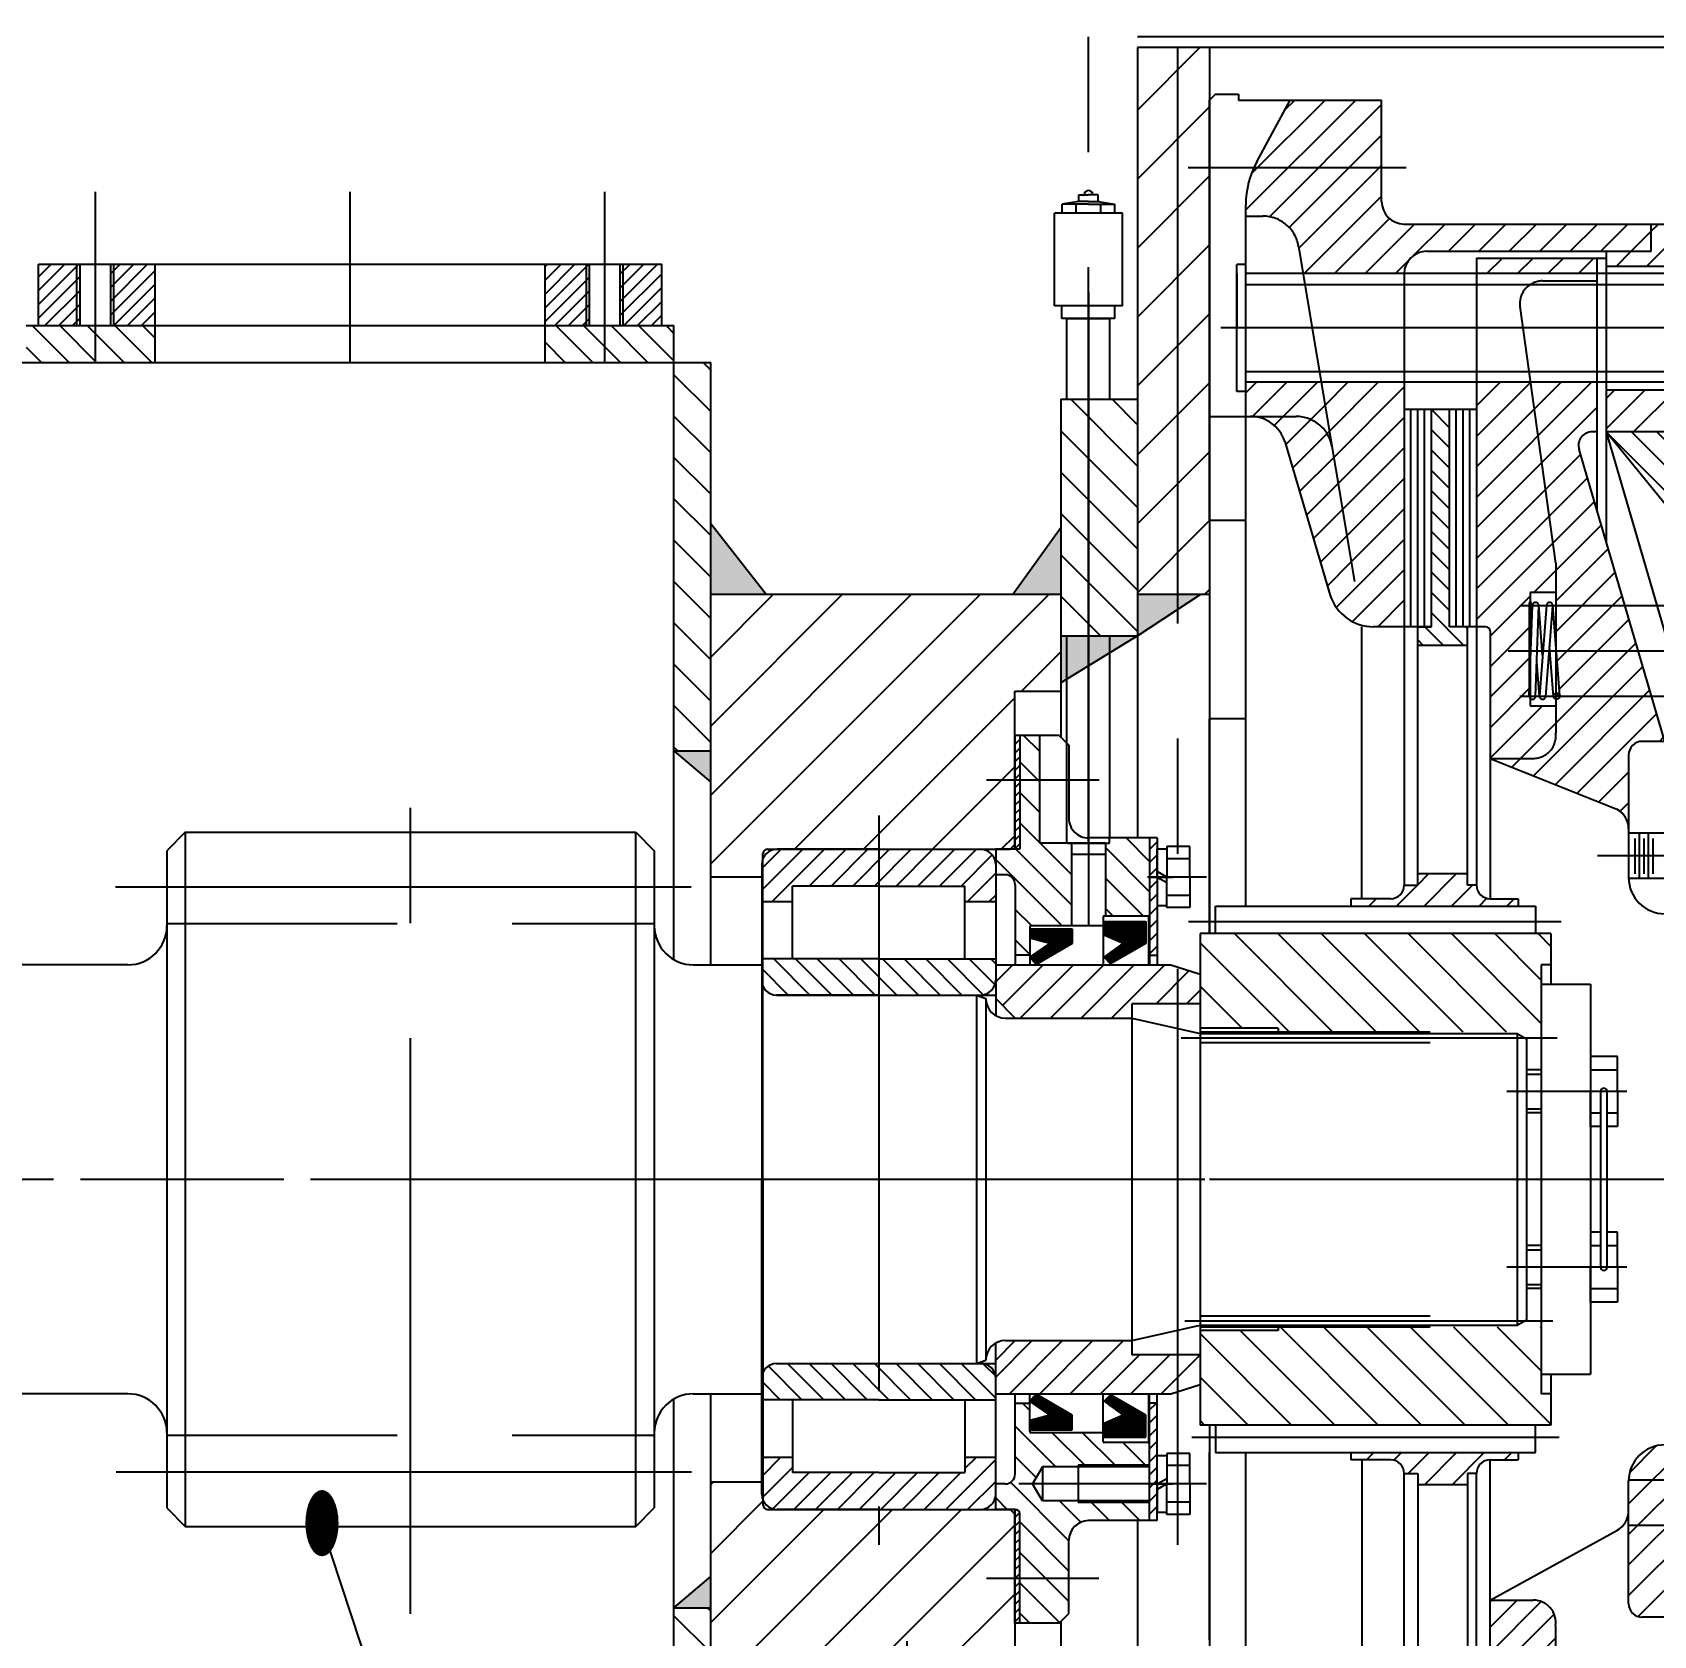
# Model space of a CAD drawing. Header units: millimetres. Extents: x 0 to 6300, y 0 to 4455.
# Drawn here: x 2142 to 2671, y 2865 to 3387 of the extents above; entities that cross this region are included whole.
import ezdxf
from ezdxf.enums import TextEntityAlignment as Align

# ---------------------------------------------------------------- set-up
doc = ezdxf.new("R2010")
doc.units = ezdxf.units.MM
doc.header["$LTSCALE"] = 150
doc.linetypes.add('F', pattern=[0.75, 0.5, -0.25])
doc.linetypes.add('G', pattern=[2, 1.25, -0.25, 0.25, -0.25])
for name, color, linetype in [('01', 7, 'Continuous'), ('02', 1, 'Continuous'), ('04', 2, 'F'), ('05', 142, 'G'), ('11', 3, 'Continuous')]:
    doc.layers.add(name, color=color, linetype=linetype)
doc.styles.get("Standard").update_dxf_attribs({"font": 'isocp', "width": 0.707, "bigfont": 'intecad.shx'})
pattern_1 = [(135, (-4177.618, -1604.612), (-6.735192, -6.735192), [])]
pattern_2 = [(45, (1488.102, 2243.0879), (-1.4142136, 1.4142136), [])]
pattern_3 = [(135, (1278.3815, 2296.0595), (-4.949747, -4.949747), [])]
pattern_4 = [(45, (1278.3815, 2296.0595), (-2.1213203, 2.1213203), [])]
pattern_5 = [(45, (1074.30113, 2374.346), (-0.088388348, 0.088388348), [])]
pattern_6 = [(315, (1074.30113, 3653.05587), (-0.088388348, -0.088388348), [])]
pattern_7 = [(135, (1278.3815, 2296.0595), (-3.535534, -3.535534), [])]
pattern_8 = [(45, (1973.603, 4315.591), (-3.367596, 3.367596), [])]
pattern_9 = [(135, (1973.6032, 4315.591), (-2.80633, -2.80633), [])]
pattern_10 = [(45, (636.3797, 2911.235), (-3.0458066, 3.0458066), [])]

# ---------------------------------------------------------------- blocks, each defined once
blk = doc.blocks.new('*U11')
at = {"layer": '01'}
for p, q in [((-9.2, 3.1), (-9.2, 0)), ((0, 3.1), (-9.2, 3.1)), ((-9.2, 0), (0, 0)), ((0, 0), (-1.79, 3.1)), ((0, 3.1), (1.79, 0)), ((0, 3.1), (9.2, 3.1)), ((9.2, 0), (0, 0)), ((9.2, 3.1), (9.2, 0))]:
    blk.add_line(p, q, dxfattribs=at)
at = {"layer": '05'}
blk.add_line((0, 5.2), (0, -2.1), dxfattribs=at)
blk = doc.blocks.new('wrwerewr')
at = {"layer": '02'}
h = blk.add_hatch(dxfattribs=at)
h.set_pattern_fill('ANSI31', color=256, scale=1.5, style=0)
h.set_pattern_definition(pattern_8)
h.paths.add_polyline_path([(2392.85, 5155.58, -0.411288), (2397.84, 5160.53), (2447.44, 5160.53), (2447.44, 5166.53), (2392.84, 5166.53, -0.414214), (2387.84, 5171.53), (2387.84, 5179.03), (2359.63, 5179.03, 0.106853), (2357.84, 5170.77), (2357.84, 5168.28), (2361.62, 5168.28, -0.366641), (2369.51, 5161.59), (2370.51, 5155.58)])
h.paths.add_polyline_path([(2387.84, 5179.03), (2387.84, 5193.93), (2367.65, 5193.93), (2360.26, 5180.3, 0.01769), (2359.63, 5179.03)])
h = blk.add_hatch(dxfattribs=at)
h.set_pattern_fill('ANSI31', color=256, scale=1.5, style=0)
h.set_pattern_definition(pattern_8)
h.paths.add_polyline_path([(2494.44, 5163.36), (2494.44, 5163.91), (2497.44, 5163.91), (2497.44, 5166.53), (2447.44, 5166.53), (2447.44, 5160.53), (2437.44, 5160.53), (2437.44, 5157.26), (2494.44, 5157.26)])
h.paths.add_polyline_path([(2494.44, 5129.87), (2437.44, 5129.87), (2437.44, 5120.63), (2469.49, 5120.63, -0.040072), (2470.44, 5120.63), (2497.44, 5120.63), (2497.44, 5123.26), (2494.44, 5123.26)])
h = blk.add_hatch(dxfattribs=at)
h.set_pattern_fill('ANSI31', color=256, scale=1.5, style=0)
h.set_pattern_definition(pattern_8)
h.paths.add_polyline_path([(2408.84, 5077.58), (2410.84, 5077.58, -0.414214), (2411.84, 5076.58), (2411.84, 5048.49), (2421.36, 5048.49, 0.455189), (2426.32, 5054.18), (2426.32, 5060.11), (2420.7, 5060.11), (2420.7, 5061.75, -0.208945), (2420.48, 5062.26), (2420.48, 5062.26), (2420.48, 5062.27), (2420.48, 5082.96, -0.081787), (2420.7, 5082.93), (2420.7, 5085.11), (2426.32, 5085.11), (2426.32, 5091.66), (2420.78, 5131.58), (2408.84, 5131.58)])
h.paths.add_polyline_path([(2431.49, 5116.75, -0.504941), (2434.35, 5120.63), (2435.44, 5120.63), (2435.44, 5131.58), (2420.78, 5131.58), (2426.32, 5091.66), (2426.32, 5082.26), (2441.6, 5082.26)])
h.paths.add_polyline_path([(2426.32, 5054.18, -0.455189), (2421.36, 5048.49), (2411.84, 5048.49), (2439.85, 5037.29, -0.273525), (2442.44, 5032.91), (2442.44, 5049.26, -0.414214), (2445.44, 5052.26), (2450.41, 5052.26), (2447.47, 5062.26), (2427.23, 5062.26, -0.507479), (2426.32, 5061.6)])
h.paths.add_polyline_path([(2447.47, 5062.26), (2444.54, 5072.26), (2426.45, 5072.26), (2427.23, 5062.26)])
h.paths.add_polyline_path([(2444.54, 5072.26), (2441.6, 5082.26), (2426.32, 5082.26), (2426.32, 5074.06), (2426.45, 5072.26)])
h.paths.add_polyline_path([(2435.44, 5155.58), (2435.44, 5159.03), (2408.84, 5159.03), (2408.84, 5155.58)])
h = blk.add_hatch(dxfattribs=at)
h.set_pattern_fill('ANSI31', color=256, scale=1.5, style=0)
h.set_pattern_definition(pattern_8)
h.paths.add_polyline_path([(2392.84, 5131.58), (2374.51, 5131.58), (2383.45, 5077.92, 0.065), (2386.02, 5077.58), (2392.84, 5077.58)])
h.paths.add_polyline_path([(2376.88, 5117.35, 0.366641), (2368.99, 5124.03), (2358.86, 5124.03, -0.340773), (2366.6, 5118.06), (2376.51, 5084.47, 0.25386), (2383.45, 5077.92)])
h.paths.add_polyline_path([(2368.99, 5124.03, -0.366641), (2376.88, 5117.35), (2374.51, 5131.58), (2357.84, 5131.58), (2357.84, 5124.03)])
at = {"layer": '02', "linetype": 'Continuous'}
h = blk.add_hatch(dxfattribs=at)
h.set_pattern_fill('ANSI31', color=1, angle=90, style=0)
h.set_pattern_definition([(135, (1973.6032, 4315.5908), (-2.245064, -2.245064), [])])
h.paths.add_polyline_path([(2398.84, 5077.58), (2395.84, 5077.58), (2395.84, 5073.55), (2406.84, 5073.55), (2406.84, 5077.58), (2402.84, 5077.58), (2402.84, 5125.58), (2398.84, 5125.58)])
h = blk.add_hatch(dxfattribs=at)
h.set_pattern_fill('ANSI31', color=1, scale=1.25, angle=90, style=0)
h.set_pattern_definition(pattern_9)
h.paths.add_polyline_path([(2470.48, 5060.11), (2464.44, 5060.11), (2464.44, 5055.26, -0.414214), (2459.44, 5050.26), (2454.44, 5050.26), (2454.44, 5041.26), (2479.44, 5041.26, 0.414214), (2484.44, 5046.26), (2484.44, 5079.95, 0.13227), (2483.77, 5082.46), (2464.36, 5112.75, -0.49108), (2469.49, 5120.63), (2437.44, 5120.63), (2463.32, 5088.9, -0.172711), (2464.44, 5085.74), (2464.44, 5085.11), (2470.48, 5085.11)])
h = blk.add_hatch(dxfattribs=at)
h.set_pattern_fill('LINE', color=1, scale=1.356668, angle=45, style=0)
h.set_pattern_definition(pattern_10)
h.paths.add_polyline_path([(2395.84, 5020.51), (2392.84, 5020.51, -0.414214), (2389.84, 5017.51), (2381.04, 5017.51), (2381.04, 5015.9), (2418.04, 5015.9), (2418.04, 5017.51), (2411.84, 5017.51, -0.414214), (2408.84, 5020.51), (2406.84, 5020.51), (2406.84, 5023), (2395.84, 5023)])
h = blk.add_hatch(dxfattribs=at)
h.set_pattern_fill('LINE', color=1, scale=1.356668, angle=45, style=0)
h.set_pattern_definition(pattern_10)
h.paths.add_polyline_path([(2381.04, 4895.16), (2381.04, 4893.55), (2389.84, 4893.55, -0.414214), (2392.84, 4890.55), (2395.84, 4890.55), (2395.84, 4888.06), (2406.84, 4888.06), (2406.84, 4890.55), (2408.84, 4890.55, -0.414214), (2411.84, 4893.55), (2418.04, 4893.55), (2418.04, 4895.16)])
at = {"layer": '02'}
h = blk.add_hatch(dxfattribs=at)
h.set_pattern_fill('ANSI31', color=256, scale=1.5, style=0)
h.set_pattern_definition(pattern_8)
h.paths.add_polyline_path([(2442.44, 4879.09), (2442.44, 4861.81, 0.414214), (2445.44, 4858.81), (2452.44, 4858.81), (2452.44, 4868.81, -0.414214), (2455.44, 4871.81), (2462.44, 4871.81), (2462.44, 4879.09)])
h.paths.add_polyline_path([(2450.44, 4896.88, 0.406545), (2442.45, 4889.09), (2462.44, 4889.09), (2462.44, 4896.88)])
h.paths.add_polyline_path([(2462.44, 4879.09), (2462.44, 4889.09), (2442.45, 4889.09, 0.006563), (2442.44, 4888.88), (2442.44, 4879.09)])
at = {"layer": '02', "linetype": 'Continuous'}
h = blk.add_hatch(dxfattribs=at)
h.set_pattern_fill('ANSI31', color=1, scale=1.25, angle=90, style=0)
h.set_pattern_definition(pattern_9)
h.paths.add_polyline_path([(2470.48, 4825.95), (2464.44, 4825.95), (2464.44, 4825.32, -0.172711), (2463.32, 4822.16), (2437.44, 4790.43), (2469.49, 4790.43, -0.49108), (2464.36, 4798.31), (2483.53, 4828.24, 0.154629), (2484.44, 4831.12), (2484.44, 4864.81, 0.414214), (2479.44, 4869.81), (2454.44, 4869.81), (2454.44, 4860.81), (2459.44, 4860.81, -0.414214), (2464.44, 4855.81), (2464.44, 4850.95), (2470.48, 4850.95)])
h = blk.add_hatch(dxfattribs=at)
h.set_pattern_fill('ANSI31', color=1, scale=1.25, style=0)
h.set_pattern_definition([(45, (1973.6032, 4315.591), (-2.80633, 2.80633), [])])
h.paths.add_polyline_path([(2408.84, 4779.48), (2408.84, 4755.48), (2408.84, 4752.03), (2435.44, 4752.03), (2435.44, 4757.08), (2423.41, 4757.08, -0.455189), (2418.46, 4762.77), (2426.32, 4819.4), (2426.32, 4825.95), (2420.7, 4825.95), (2420.7, 4850.95), (2426.32, 4850.95), (2426.32, 4856.88, 0.455189), (2421.36, 4862.57), (2411.84, 4862.57), (2411.84, 4834.48, -0.414214), (2410.84, 4833.48), (2408.84, 4833.48)])
at = {"layer": '04', "linetype": 'F'}
h = blk.add_hatch(dxfattribs=at)
h.set_pattern_fill('U', color=2, scale=3, angle=45, style=0, pattern_type=0)
h.set_pattern_definition([(315, (2420.477, 5072.2625), (-2.12132, -2.12132), [])])
edge = h.paths.add_edge_path()
edge.add_ellipse((2426.53, 5062.26), major_axis=(-0.495, 0.495), ratio=1, start_angle=-135, end_angle=225, ccw=False)
edge = h.paths.add_edge_path()
edge.add_ellipse((2462.88, 5082.26), major_axis=(0.495, 0.495), ratio=1, start_angle=-45, end_angle=315, ccw=False)
at = {"layer": '01'}
for p, q in [((2349.84, 5195.23), (2349.84, 5101.08)), ((2351.14, 5195.23), (2349.84, 5193.93)), ((2351.14, 5195.23), (2356.24, 5195.23)), ((2356.24, 5195.23), (2356.24, 5193.93)), ((2349.84, 5101.08), (2349.84, 5193.93)), ((2356.24, 5193.93), (2387.84, 5193.93)), ((2360.26, 5180.3), (2367.65, 5193.93)), ((2387.84, 5171.53), (2387.84, 5193.93)), ((2357.84, 5015.9), (2357.84, 5170.77)), ((2392.84, 5166.53), (2497.44, 5166.53)), ((2392.84, 5166.53), (2497.44, 5166.53)), ((2447.44, 5160.53), (2447.44, 5166.53)), ((2397.84, 5160.53), (2447.44, 5160.53)), ((2408.84, 5159.03), (2408.84, 5155.58)), ((2408.84, 5159.03), (2437.44, 5159.03)), ((2408.84, 5159.03), (2437.44, 5159.03)), ((2435.44, 5159.03), (2435.44, 5155.58)), ((2437.44, 5160.53), (2437.44, 5155.58)), ((2355.86, 5129.58), (2355.86, 5157.58)), ((2357.84, 5157.58), (2355.86, 5157.58)), ((2355.86, 5155.58), (2355.86, 5143.58)), ((2357.84, 5155.58), (2357.84, 5157.58)), ((2494.44, 5155.58), (2357.84, 5155.58)), ((2392.84, 5155.53), (2392.84, 5020.51)), ((2437.44, 5157.26), (2494.44, 5157.26)), ((2494.44, 5131.58), (2357.84, 5131.58)), ((2408.84, 5131.58), (2408.84, 5020.51)), ((2435.44, 5131.58), (2435.44, 5103.26)), ((2437.44, 5131.58), (2437.44, 5096.44)), ((2357.84, 5129.58), (2355.86, 5129.58)), ((2494.44, 5129.87), (2437.44, 5129.87)), ((2357.84, 5124.03), (2358.86, 5124.03)), ((2408.84, 5125.58), (2392.84, 5125.58)), ((2394.34, 5077.58), (2394.34, 5125.58)), ((2395.84, 5077.58), (2395.84, 5125.58)), ((2397.34, 5077.58), (2397.34, 5125.58)), ((2398.84, 5077.58), (2398.84, 5125.58)), ((2402.84, 5077.58), (2402.84, 5125.58)), ((2404.34, 5077.58), (2404.34, 5125.58)), ((2405.84, 5077.58), (2405.84, 5125.58)), ((2407.34, 5077.58), (2407.34, 5125.58)), ((2435.44, 5120.63), (2434.35, 5120.63)), ((2437.44, 5120.63), (2457.58, 5051.7)), ((2473.22, 5120.63), (2437.44, 5120.63)), ((2463.32, 5088.9), (2437.44, 5120.63)), ((2366.47, 5118.52), (2376.51, 5084.47)), ((2450.41, 5052.26), (2431.49, 5116.75)), ((2357.84, 5101.08), (2349.84, 5101.08)), ((2383.51, 5017.51), (2383.51, 5077.58)), ((2398.84, 5077.58), (2386.02, 5077.58)), ((2395.84, 5020.51), (2395.84, 5077.58)), ((2395.84, 5077.58), (2397.84, 5077.58)), ((2397.84, 5077.58), (2398.84, 5077.58)), ((2410.84, 5077.58), (2402.84, 5077.58)), ((2406.84, 5020.51), (2406.84, 5077.58)), ((2411.84, 5076.58), (2411.84, 5017.51)), ((2395.84, 5073.55), (2406.84, 5073.55)), ((2349.84, 5057.27), (2349.84, 5009.8)), ((2349.84, 5009.8), (2349.84, 5057.27)), ((2357.84, 5057.27), (2349.84, 5057.27)), ((2450.41, 5052.26), (2445.44, 5052.26)), ((2411.84, 5048.49), (2439.85, 5037.29)), ((2442.44, 5049.26), (2442.44, 5022.18)), ((2506.44, 5031.97), (2442.44, 5031.97)), ((2406.84, 5023), (2395.84, 5023)), ((2392.84, 5020.51), (2395.84, 5020.51)), ((2408.84, 5020.51), (2406.84, 5020.51)), ((2506.44, 5021.97), (2442.45, 5021.97)), ((2381.04, 5017.51), (2381.04, 5015.9)), ((2418.04, 5017.51), (2418.04, 5015.9)), ((2349.84, 4895.16), (2349.84, 4853.79)), ((2349.84, 4853.79), (2349.84, 4895.16)), ((2357.84, 4717.13), (2357.84, 4895.16)), ((2381.04, 4895.16), (2381.04, 4893.55)), ((2418.04, 4895.16), (2418.04, 4893.55)), ((2383.51, 4893.55), (2383.51, 4833.48)), ((2392.84, 4755.53), (2392.84, 4890.55)), ((2392.84, 4890.55), (2395.84, 4890.55)), ((2395.84, 4890.55), (2395.84, 4833.48)), ((2408.84, 4890.55), (2406.84, 4890.55)), ((2406.84, 4890.55), (2406.84, 4833.48)), ((2408.84, 4779.48), (2408.84, 4890.55)), ((2411.84, 4834.48), (2411.84, 4893.55)), ((2406.84, 4888.06), (2395.84, 4888.06)), ((2442.44, 4861.81), (2442.44, 4888.88)), ((2411.84, 4862.57), (2439.85, 4877.97)), ((2411.84, 4862.57), (2421.36, 4862.57)), ((2452.44, 4858.81), (2445.44, 4858.81)), ((2426.32, 4819.4), (2426.32, 4856.88))]:
    blk.add_line(p, q, dxfattribs=at)
at = {"layer": '01', "color": 7, "linetype": 'Continuous'}
for p, q in [((2389.84, 5017.51), (2381.04, 5017.51)), ((2411.84, 5017.51), (2418.04, 5017.51)), ((2389.84, 4893.55), (2381.04, 4893.55)), ((2411.84, 4893.55), (2418.04, 4893.55))]:
    blk.add_line(p, q, dxfattribs=at)
at = {"layer": '01'}
for centre, radius, start, end in [((2377.84, 5170.77), 20, 151.5498, 180), ((2392.84, 5171.53), 5, 180, 270), ((2397.84, 5155.53), 5, 90, 180), ((2358.86, 5116.03), 8, 18.1472, 90), ((2434.35, 5117.63), 3, 90, 197.1644), ((2386.02, 5087.58), 10, 198.1472, 270), ((2410.84, 5076.58), 1, 0, 90), ((2445.44, 5049.26), 3, 90, 180), ((2437.44, 5032.91), 5, 0, 61.1906), ((2389.84, 5020.51), 3, 270, 0), ((2411.84, 5020.51), 3, 180, 270), ((2450.44, 5022.18), 8, 180, 270), ((2450.44, 4888.88), 8, 90, 180), ((2389.84, 4890.55), 3, 0, 90), ((2411.84, 4890.55), 3, 90, 180), ((2437.44, 4882.36), 5, 298.8094, 0), ((2421.36, 4857.57), 5, 352.102, 90), ((2445.44, 4861.81), 3, 180, 270)]:
    blk.add_arc(centre, radius, start, end, dxfattribs=at)
at = {"layer": '02'}
for p, q in [((2357.84, 5153.18), (2482.44, 5153.18)), ((2357.84, 5133.98), (2482.44, 5133.98))]:
    blk.add_line(p, q, dxfattribs=at)
at = {"layer": '02', "color": 1, "linetype": 'Continuous'}
for p, q in [((2443.79, 5030.8), (2443.79, 5022.98)), ((2444.79, 5031.97), (2444.79, 5021.97)), ((2445.79, 5030.8), (2445.79, 5022.98)), ((2446.79, 5031.97), (2446.79, 5021.97)), ((2447.79, 5030.8), (2447.79, 5022.98))]:
    blk.add_line(p, q, dxfattribs=at)
at = {"layer": '04', "color": 2, "linetype": 'F'}
for p, q in [((2357.84, 5168.28), (2361.62, 5168.28)), ((2369.51, 5161.59), (2383.51, 5077.58)), ((2408.84, 5155.58), (2408.84, 5131.58)), ((2435.44, 5155.58), (2435.44, 5131.58)), ((2437.44, 5155.58), (2437.44, 5131.58)), ((2423.41, 5153.98), (2435.44, 5153.98)), ((2426.32, 5091.66), (2418.46, 5148.3)), ((2349.84, 5124.03), (2368.99, 5124.03)), ((2426.32, 5091.66), (2426.32, 5054.18)), ((2426.32, 5085.11), (2420.7, 5085.11)), ((2420.7, 5085.11), (2420.7, 5060.11)), ((2418.41, 5082.26), (2474.9, 5082.26)), ((2420.48, 5082.96), (2420.48, 5062.26)), ((2420.48, 5062.29), (2421.18, 5082.29)), ((2421.88, 5062.24), (2422.58, 5082.24)), ((2423.43, 5071.32), (2422.58, 5082.32)), ((2424.28, 5082.32), (2422.73, 5062.32)), ((2424.12, 5062.21), (2425.68, 5082.21)), ((2427.22, 5062.32), (2425.68, 5082.32)), ((2425.83, 5062.21), (2424.98, 5073.2)), ((2415.83, 5072.26), (2473.79, 5072.26)), ((2422.73, 5062.21), (2422.14, 5069.8)), ((2420.7, 5060.11), (2426.32, 5060.11)), ((2411.84, 5048.49), (2421.36, 5048.49)), ((2506.44, 4889.09), (2442.45, 4889.09)), ((2506.44, 4879.09), (2442.44, 4879.09))]:
    blk.add_line(p, q, dxfattribs=at)
blk.add_circle((2426.53, 5062.26), 0.7, dxfattribs=at)
for centre, radius, start, end in [((2361.62, 5160.28), 8, 9.4599, 90), ((2423.41, 5148.98), 5, 90, 187.898), ((2368.99, 5116.03), 8, 9.4599, 90), ((2420.48, 5082.26), 0.7, 357.993, 90), ((2421.88, 5082.26), 0.7, 357.993, 177.993), ((2424.98, 5082.26), 0.7, 355.566, 175.566), ((2421.18, 5062.26), 0.7, 177.993, 357.993), ((2423.43, 5062.26), 0.7, 175.566, 355.566), ((2421.36, 5053.49), 5, 270, 7.898)]:
    blk.add_arc(centre, radius, start, end, dxfattribs=at)
at = {"layer": '05', "color": 4, "linetype": 'G'}
for p, q in [((2345.1, 5179.03), (2393.3, 5179.03)), ((2349.84, 5124.03), (2358.86, 5124.03)), ((2530.96, 5026.97), (2435.57, 5026.97)), ((2349.84, 4955.53), (2539.48, 4955.53))]:
    blk.add_line(p, q, dxfattribs=at)
at = {"layer": '05'}
for p, q in [((2512.51, 5143.58), (2352.31, 5143.58)), ((2418.41, 5062.26), (2476.01, 5062.26))]:
    blk.add_line(p, q, dxfattribs=at)

msp = doc.modelspace()

# ---------------------------------------------------------------- hatches: boundary and pattern name
at = {"layer": '01'}
for points in [[(2363.49, 3227.28), (2363.49, 3204.2), (2381.57, 3204.2)], [(2363.49, 3143), (2351.49, 3153.2), (2363.49, 3153.2)], [(2363.49, 2874.2), (2363.49, 2884.41), (2351.49, 2874.2)]]:
    msp.add_hatch(color=256, dxfattribs=at).paths.add_polyline_path(points)
h = msp.add_hatch(color=256, dxfattribs=at)
h.paths.add_polyline_path([(2477.49, 3225.89), (2462.02, 3204.2), (2477.49, 3204.2)])
h.paths.add_polyline_path([(2502.49, 3190.68), (2477.49, 3190.68), (2477.49, 3175.34)])
h = msp.add_hatch(color=256, dxfattribs=at)
h.paths.add_polyline_path([(2515.49, 3199.21), (2515.49, 3204.2), (2502.49, 3204.2), (2502.49, 3190.68)])
h.paths.add_polyline_path([(2523.09, 3204.2), (2515.49, 3204.2), (2515.49, 3199.21)])
at = {"layer": '02', "linetype": 'Continuous'}
h = msp.add_hatch(dxfattribs=at)
h.set_pattern_fill('LINE', color=1, scale=5, angle=45, style=0)
h.set_pattern_definition([(45, (199.65, -1545.271), (-11.22532, 11.22532), [])])
h.paths.add_polyline_path([(2502.49, 3204.2), (2515.49, 3204.2), (2515.49, 3382.2), (2502.49, 3382.2)])
h.paths.add_polyline_path([(2515.49, 3204.2), (2525.99, 3204.2), (2525.99, 3382.2), (2515.49, 3382.2)])
at = {"layer": '02'}
h = msp.add_hatch(dxfattribs=at)
h.set_pattern_fill('LINE', color=256, angle=45, style=0)
h.set_pattern_definition([(45, (-4177.6185, -1604.6116), (-2.245064, 2.245064), [])])
h.paths.add_polyline_path([(2156.99, 3311.7), (2144.49, 3311.7), (2144.49, 3291.7), (2156.99, 3291.7)])
h.paths.add_polyline_path([(2182.49, 3311.7), (2168.99, 3311.7), (2168.99, 3291.7), (2182.49, 3291.7)])
h.paths.add_polyline_path([(2168.99, 3311.7), (2167.99, 3311.7), (2167.99, 3291.7), (2168.99, 3291.7)])
h.paths.add_polyline_path([(2157.99, 3311.7), (2156.99, 3311.7), (2156.99, 3291.7), (2157.99, 3291.7)])
h.paths.add_polyline_path([(2322.99, 3311.7), (2309.49, 3311.7), (2309.49, 3291.7), (2322.99, 3291.7)])
h.paths.add_polyline_path([(2347.49, 3311.7), (2334.99, 3311.7), (2334.99, 3291.7), (2347.49, 3291.7)])
h.paths.add_polyline_path([(2334.99, 3311.7), (2333.99, 3311.7), (2333.99, 3291.7), (2334.99, 3291.7)])
h.paths.add_polyline_path([(2323.99, 3311.7), (2322.99, 3311.7), (2322.99, 3291.7), (2323.99, 3291.7)])
at = {"layer": '02', "linetype": 'Continuous'}
h = msp.add_hatch(dxfattribs=at)
h.set_pattern_fill('LINE', color=1, scale=2, angle=135, style=0)
h.set_pattern_definition([(135, (-4177.6185, -1604.6116), (-4.490128, -4.490128), [])])
h.paths.add_polyline_path([(2162.99, 3279.7), (2162.99, 3291.7), (2140.49, 3291.7), (2140.49, 3279.7)])
h.paths.add_polyline_path([(2162.99, 3291.7), (2162.99, 3279.7), (2182.49, 3279.7), (2182.49, 3291.7)])
h.paths.add_polyline_path([(2309.49, 3291.7), (2309.49, 3279.7), (2328.99, 3279.7), (2328.99, 3291.7)])
h.paths.add_polyline_path([(2328.99, 3291.7), (2328.99, 3279.7), (2351.49, 3279.7), (2351.49, 3291.7)])
at = {"layer": '02'}
h = msp.add_hatch(dxfattribs=at)
h.set_pattern_fill('LINE', color=256, scale=3, angle=135, style=0)
h.set_pattern_definition(pattern_1)
h.paths.add_polyline_path([(2363.49, 2874.2), (2351.49, 2874.2), (2351.49, 2803.7), (2363.49, 2803.7)])
h.paths.add_polyline_path([(2363.49, 3279.7), (2351.49, 3279.7), (2351.49, 3153.2), (2363.49, 3153.2)])
h = msp.add_hatch(dxfattribs=at)
h.set_pattern_fill('LINE', color=256, scale=3, angle=135, style=0)
h.set_pattern_definition(pattern_1)
h.paths.add_polyline_path([(2502.49, 2835.7), (2477.49, 2835.7), (2477.49, 2797.7), (2502.49, 2797.7)])
h.paths.add_polyline_path([(2477.49, 3190.68), (2502.49, 3190.68), (2502.49, 3267.7), (2477.49, 3267.7)])
h = msp.add_hatch(dxfattribs=at)
h.set_pattern_fill('LINE', color=256, scale=5, angle=45, style=0)
h.set_pattern_definition([(45, (-1041.744, 856.126), (-11.22532, 11.22532), [])])
h.paths.add_polyline_path([(2363.49, 2785.2), (2415.49, 2785.2), (2415.49, 2830.2), (2415.49, 2842.2), (2417.49, 2842.2), (2417.49, 2856.2), (2427.49, 2861.4), (2427.49, 2860.85), (2437.49, 2856.2), (2437.49, 2842.2), (2439.49, 2842.2), (2439.49, 2830.2), (2439.49, 2785.2), (2477.49, 2785.2), (2477.49, 2854.7), (2462.49, 2854.7), (2462.49, 2904.7), (2460.99, 2906.2), (2381.99, 2906.2, -0.414214), (2380.49, 2907.7), (2380.49, 2915.2), (2363.49, 2915.2)])
h.paths.add_polyline_path([(2363.49, 3204.2), (2363.49, 3112.2), (2380.49, 3112.2), (2380.49, 3119.7, -0.414214), (2381.99, 3121.2), (2460.99, 3121.2), (2462.49, 3122.7), (2462.49, 3172.7), (2477.49, 3172.7), (2477.49, 3204.2)])
at = {"layer": '02', "linetype": 'Continuous'}
h = msp.add_hatch(dxfattribs=at)
h.set_pattern_fill('_USER', color=1, scale=2, angle=45, style=0, pattern_type=0)
h.set_pattern_definition(pattern_2)
h.paths.add_polyline_path([(2462.54, 3121.17), (2464.14, 3121.17), (2464.14, 3158.24), (2462.54, 3158.24)])
h = msp.add_hatch(dxfattribs=at)
h.set_pattern_fill('_USER', color=1, scale=3, angle=45, style=0, pattern_type=0)
h.set_pattern_definition(pattern_4)
h.paths.add_polyline_path([(2508.95, 3121.3), (2508.95, 3124.85), (2506.45, 3124.85), (2506.45, 3112.1), (2508.95, 3112.1)])
h.paths.add_polyline_path([(2508.95, 3112.1), (2506.85, 3112.1), (2506.45, 3112.1), (2506.45, 3086.55), (2508.95, 3086.55)])
at = {"layer": '02'}
h = msp.add_hatch(dxfattribs=at)
h.set_pattern_fill('ANSI31', color=256, style=0)
h.set_pattern_definition(pattern_5)
h.paths.add_polyline_path([(2473.91, 3090.52), (2467.44, 3086.03), (2469.5, 3083.7), (2481.23, 3090.52), (2481.23, 3095.26), (2467.44, 3095.26), (2467.44, 3092.22)])
h = msp.add_hatch(dxfattribs=at)
h.set_pattern_fill('ANSI31', color=256, scale=10, style=0)
h.set_pattern_definition([(45, (1074.3011, 2374.346), (-0.8838835, 0.8838835), [])])
h.paths.add_polyline_path([(2491.29, 3097.7), (2491.29, 3093.35), (2497.86, 3090.52), (2491.61, 3086), (2493.74, 3083.87), (2505.18, 3090.52), (2505.18, 3097.7)])
h = msp.add_hatch(dxfattribs=at)
h.set_pattern_fill('ANSI31', color=256, style=0)
h.set_pattern_definition(pattern_5)
h.paths.add_polyline_path([(2497.86, 3090.52), (2491.61, 3086), (2493.74, 3083.87), (2505.18, 3090.52), (2505.18, 3097.7), (2491.29, 3097.7), (2491.29, 3093.35)])
h = msp.add_hatch(dxfattribs=at)
h.set_pattern_fill('ANSI31', color=256, style=0)
h.set_pattern_definition(pattern_6)
h.paths.add_polyline_path([(2481.23, 2932.14), (2467.44, 2932.14), (2467.44, 2935.18), (2473.91, 2936.89), (2467.44, 2941.37), (2469.5, 2943.7), (2481.23, 2936.89)])
h = msp.add_hatch(dxfattribs=at)
h.set_pattern_fill('ANSI31', color=256, style=0)
h.set_pattern_definition(pattern_6)
h.paths.add_polyline_path([(2505.18, 2929.71), (2491.29, 2929.71), (2491.29, 2934.06), (2497.86, 2936.89), (2491.61, 2941.41), (2493.74, 2943.53), (2505.18, 2936.89)])
h = msp.add_hatch(dxfattribs=at)
h.set_pattern_fill('ANSI31', color=256, scale=10, style=0)
h.set_pattern_definition([(315, (1074.3011, 3653.0559), (-0.8838835, -0.8838835), [])])
h.paths.add_polyline_path([(2505.18, 2929.71), (2491.29, 2929.71), (2491.29, 2934.06), (2497.86, 2936.89), (2491.61, 2941.41), (2493.74, 2943.53), (2505.18, 2936.89)])
at = {"layer": '02', "linetype": 'Continuous'}
h = msp.add_hatch(dxfattribs=at)
h.set_pattern_fill('_USER', color=1, scale=3, angle=45, style=0, pattern_type=0)
h.set_pattern_definition(pattern_4)
h.paths.add_polyline_path([(2508.95, 2923.72), (2508.95, 2940.85), (2506.45, 2940.85), (2506.45, 2914.52), (2508.95, 2914.52)])
h.paths.add_polyline_path([(2508.95, 2914.52), (2506.85, 2914.52), (2506.45, 2914.52), (2506.45, 2906.97), (2506.45, 2902.55), (2508.95, 2902.55)])
h = msp.add_hatch(dxfattribs=at)
h.set_pattern_fill('_USER', color=1, scale=2, angle=45, style=0, pattern_type=0)
h.set_pattern_definition(pattern_2)
h.paths.add_polyline_path([(2462.54, 2869.16), (2464.14, 2869.16), (2464.14, 2904.73, 0.414214), (2462.64, 2906.23), (2462.54, 2906.23)])
at = {"layer": '11', "linetype": 'Continuous'}
h = msp.add_hatch(dxfattribs=at)
h.set_pattern_fill('_USER', color=3, scale=7, angle=135, style=0, pattern_type=0)
h.set_pattern_definition(pattern_3)
h.paths.add_polyline_path([(2462.64, 3109.58), (2462.64, 3086.7), (2467.44, 3086.7), (2467.44, 3095.82, -0.414214), (2467.82, 3096.2), (2480.99, 3096.2), (2480.99, 3123.2), (2479.69, 3123.2), (2470.54, 3123.2), (2470.54, 3158.24), (2464.14, 3158.24), (2464.14, 3121.17), (2456.29, 3121.17), (2456.29, 3112.88), (2459.34, 3112.88, -0.414214)])
h.paths.add_polyline_path([(2506.45, 3124.85), (2493.39, 3124.85), (2493.39, 3123.2), (2492.04, 3123.2), (2492.04, 3099.43), (2506.07, 3099.43), (2506.45, 3099.81)])
h = msp.add_hatch(dxfattribs=at)
h.set_pattern_fill('_USER', color=3, scale=5, angle=45, style=0, pattern_type=0)
h.set_pattern_definition([(45, (1278.3815, 2296.0595), (-3.535534, 3.535534), [])])
h.paths.add_polyline_path([(2385.09, 3121.2, 0.414214), (2380.09, 3116.2), (2380.09, 3104.2), (2390.09, 3104.2), (2390.09, 3109.2), (2418.19, 3109.2), (2446.29, 3109.2), (2446.29, 3104.2), (2456.29, 3104.2), (2456.29, 3116.2, 0.414214), (2451.29, 3121.2), (2418.19, 3121.2)])
h.paths.add_polyline_path([(2418.19, 2906.2), (2451.29, 2906.2, 0.414214), (2456.29, 2911.2), (2456.29, 2923.2), (2446.29, 2923.2), (2446.29, 2918.2), (2418.19, 2918.2), (2390.09, 2918.2), (2390.09, 2923.2), (2380.09, 2923.2), (2380.09, 2911.2, 0.414214), (2385.09, 2906.2)])
h = msp.add_hatch(dxfattribs=at)
h.set_pattern_fill('_USER', color=3, scale=10, angle=135, style=0, pattern_type=0)
h.set_pattern_definition([(135, (1451.812, 2252.6), (-7.07107, -7.07107), [])])
h.paths.add_polyline_path([(2634.02, 3061.7), (2634.02, 3083.55), (2637.19, 3083.55), (2637.19, 3093.7), (2522.89, 3093.7), (2522.89, 3062.9), (2548.29, 3062.9), (2548.29, 3061.7)])
h.paths.add_polyline_path([(2637.19, 2933.7), (2637.19, 2943.85), (2634.02, 2943.85), (2634.02, 2965.7), (2548.29, 2965.7), (2548.29, 2964.5), (2522.89, 2964.5), (2522.89, 2933.7)])
h = msp.add_hatch(dxfattribs=at)
h.set_pattern_fill('_USER', color=3, scale=5, angle=135, style=0, pattern_type=0)
h.set_pattern_definition(pattern_7)
h.paths.add_polyline_path([(2451.29, 3073.7, 0.414214), (2456.29, 3078.7), (2456.29, 3085.45), (2418.19, 3085.45), (2380.09, 3085.45), (2380.09, 3078.5, 0.414214), (2384.89, 3073.7), (2418.19, 3073.7)])
h = msp.add_hatch(dxfattribs=at)
h.set_pattern_fill('_USER', color=3, scale=7, angle=45, style=0, pattern_type=0)
h.set_pattern_definition([(45, (1278.3815, 2296.0595), (-4.949747, 4.949747), [])])
h.paths.add_polyline_path([(2456.29, 3083.55), (2456.29, 3072.6), (2462.69, 3066.2), (2500.69, 3066.2), (2500.69, 3070.85), (2522.89, 3070.85), (2522.89, 3080.55), (2513.39, 3083.55)])
h.paths.add_polyline_path([(2513.39, 2943.85), (2522.89, 2946.85), (2522.89, 2956.55), (2500.69, 2956.55), (2500.69, 2961.2), (2500.69, 2961.2), (2462.69, 2961.2), (2456.29, 2954.8), (2456.29, 2943.85)])
h = msp.add_hatch(dxfattribs=at)
h.set_pattern_fill('_USER', color=3, scale=5, angle=135, style=0, pattern_type=0)
h.set_pattern_definition(pattern_7)
h.paths.add_polyline_path([(2456.29, 2953.7), (2453.09, 2953.7), (2453.09, 2953.43, 0.085276), (2451.49, 2953.7), (2384.89, 2953.7, 0.414214), (2380.09, 2948.9), (2380.09, 2941.95), (2418.19, 2941.95), (2456.29, 2941.95)])
h = msp.add_hatch(dxfattribs=at)
h.set_pattern_fill('_USER', color=3, scale=7, angle=135, style=0, pattern_type=0)
h.set_pattern_definition(pattern_3)
h.paths.add_polyline_path([(2480.14, 2896.15, -0.414214), (2486.54, 2902.55), (2506.45, 2902.55), (2506.45, 2908.47), (2483.19, 2908.47), (2483.19, 2908.97), (2471.53, 2908.97), (2468.33, 2914.52), (2471.53, 2920.07), (2483.19, 2920.07), (2483.19, 2920.57), (2506.45, 2920.57), (2506.45, 2922.07), (2506.45, 2927.6), (2506.07, 2927.98), (2491.67, 2927.98, -0.414214), (2491.29, 2928.36), (2491.29, 2931.2), (2467.82, 2931.2, -0.414214), (2467.44, 2931.58), (2467.44, 2940.7), (2462.64, 2940.7), (2462.64, 2917.82, -0.414214), (2459.34, 2914.52), (2456.29, 2914.52), (2456.29, 2906.23), (2462.64, 2906.23, -0.414214), (2464.14, 2904.73), (2464.14, 2869.16), (2476.94, 2869.16), (2480.14, 2872.36)])

# ---------------------------------------------------------------- linework, layer by layer
for p, q in [((2479.52, 3294.04), (2493.52, 3294.04)), ((2479.52, 3267.7), (2479.52, 3294.04)), ((2493.52, 3267.7), (2493.52, 3294.04)), ((2479.52, 3123.2), (2479.52, 3190.68)), ((2493.52, 3124.85), (2493.52, 3190.68)), ((2192.29, 3126.7), (2186.29, 3120.7)), ((2192.29, 3126.7), (2339.09, 3126.7)), ((2339.09, 3126.7), (2345.09, 3120.7)), ((2186.29, 3120.7), (2186.29, 2906.7)), ((2345.09, 3120.7), (2345.09, 2906.7)), ((2380.09, 3116.2), (2380.09, 3013.7)), ((2418.19, 3121.2), (2385.09, 3121.2)), ((2418.19, 3121.2), (2451.29, 3121.2)), ((2456.29, 3121.2), (2456.29, 3067.06)), ((2456.29, 3116.2), (2456.29, 3067.06)), ((2390.09, 3085.45), (2390.09, 3109.2)), ((2418.19, 3109.2), (2390.09, 3109.2)), ((2418.19, 3109.2), (2446.29, 3109.2)), ((2446.29, 3085.45), (2446.29, 3109.2)), ((2380.09, 3104.2), (2390.09, 3104.2)), ((2446.29, 3104.2), (2456.29, 3104.2)), ((2527.89, 3102.7), (2632.19, 3102.7)), ((2527.89, 3093.7), (2527.89, 3102.7)), ((2632.19, 3102.7), (2632.19, 3093.7)), ((2522.89, 3093.7), (2522.89, 2933.7)), ((2637.19, 3093.7), (2522.89, 3093.7)), ((2637.19, 3093.7), (2637.19, 3077.2)), ((2418.19, 3085.45), (2380.09, 3085.45)), ((2418.19, 3085.45), (2456.29, 3085.45)), ((2508.95, 3086.55), (2506.45, 3086.55)), ((2173.59, 3083.55), (2132.29, 3083.55)), ((2357.79, 3083.55), (2380.09, 3083.55)), ((2380.09, 3083.55), (2380.09, 2943.85)), ((2456.29, 3083.55), (2513.39, 3083.55)), ((2513.39, 3083.55), (2522.89, 3080.55)), ((2634.02, 3083.55), (2634.02, 2943.85)), ((2637.19, 3083.55), (2634.02, 3083.55)), ((2418.19, 3073.7), (2384.89, 3073.7)), ((2384.89, 3073.7), (2456.29, 3073.7)), ((2418.19, 3073.7), (2451.29, 3073.7)), ((2634.02, 3077.2), (2650.02, 3077.2)), ((2650.02, 3077.2), (2650.02, 2950.2)), ((2453.09, 3072.6), (2453.09, 2954.8)), ((2462.69, 3066.2), (2456.29, 3072.6)), ((2522.89, 3070.85), (2500.69, 3070.85)), ((2500.69, 3070.85), (2500.69, 3066.2)), ((2459.49, 3066.2), (2500.69, 3066.2)), ((2500.69, 3066.2), (2500.69, 2961.2)), ((2500.69, 3066.2), (2522.89, 3061.2)), ((2548.29, 3062.9), (2522.89, 3062.9)), ((2522.89, 3061.2), (2522.89, 2966.2)), ((2522.89, 3061.2), (2626.19, 3061.2)), ((2548.29, 3062.9), (2548.29, 3061.7)), ((2626.19, 3061.2), (2626.19, 2966.2)), ((2626.19, 3061.2), (2629.19, 3059.47)), ((2629.19, 3059.47), (2629.19, 2967.93)), ((2653.32, 3042.3), (2653.32, 2985.1)), ((2655.52, 2985.1), (2655.52, 3042.3)), ((2380.09, 2911.2), (2380.09, 3013.7)), ((2500.69, 2961.2), (2522.89, 2966.2)), ((2522.89, 2966.2), (2626.19, 2966.2)), ((2548.29, 2964.5), (2522.89, 2964.5)), ((2548.29, 2965.7), (2548.29, 2964.5)), ((2626.19, 2966.2), (2629.19, 2967.93)), ((2462.69, 2961.2), (2456.29, 2954.8)), ((2456.29, 2906.2), (2456.29, 2960.36)), ((2456.29, 2911.2), (2456.29, 2960.34)), ((2459.49, 2961.2), (2500.69, 2961.2)), ((2500.69, 2961.2), (2500.69, 2956.55)), ((2384.89, 2953.7), (2453.09, 2953.7)), ((2418.19, 2953.7), (2456.29, 2953.7)), ((2522.89, 2956.55), (2500.69, 2956.55)), ((2634.02, 2950.2), (2650.02, 2950.2)), ((2637.19, 2950.2), (2637.19, 2933.7)), ((2173.59, 2943.85), (2132.29, 2943.85)), ((2357.79, 2943.85), (2380.09, 2943.85)), ((2418.19, 2941.95), (2380.09, 2941.95)), ((2390.09, 2941.95), (2390.09, 2918.2)), ((2418.19, 2941.95), (2456.29, 2941.95)), ((2446.29, 2941.95), (2446.29, 2918.2)), ((2456.29, 2943.85), (2513.39, 2943.85)), ((2513.39, 2943.85), (2522.89, 2946.85)), ((2637.19, 2943.85), (2634.02, 2943.85)), ((2508.95, 2940.85), (2506.45, 2940.85)), ((2637.19, 2933.7), (2522.89, 2933.7)), ((2527.89, 2933.7), (2527.89, 2924.7)), ((2632.19, 2924.7), (2632.19, 2933.7)), ((2380.09, 2923.2), (2390.09, 2923.2)), ((2446.29, 2923.2), (2456.29, 2923.2)), ((2527.89, 2924.7), (2632.19, 2924.7)), ((2418.19, 2918.2), (2390.09, 2918.2)), ((2418.19, 2918.2), (2446.29, 2918.2)), ((2186.29, 2906.7), (2192.29, 2900.7)), ((2339.09, 2900.7), (2345.09, 2906.7)), ((2418.19, 2906.2), (2385.09, 2906.2)), ((2418.19, 2906.2), (2451.29, 2906.2)), ((2192.29, 2900.7), (2339.09, 2900.7))]:
    msp.add_line(p, q)
for centre, radius, start, end in [((2385.09, 3116.2), 5, 90, 180), ((2451.29, 3116.2), 5, 0, 90), ((2173.59, 3096.25), 12.7, 270, 0), ((2357.79, 3096.25), 12.7, 180, 270), ((2384.89, 3078.5), 4.8, 180, 270), ((2451.29, 3078.7), 5, 270, 0), ((2459.49, 3072.6), 6.4, 180, 270), ((2459.49, 2954.8), 6.4, 90, 180), ((2384.89, 2948.9), 4.8, 90, 180), ((2451.49, 2948.9), 4.8, 0, 90), ((2173.59, 2931.15), 12.7, 0, 90), ((2357.79, 2931.15), 12.7, 90, 180), ((2385.09, 2911.2), 5, 180, 270), ((2451.29, 2911.2), 5, 270, 0)]:
    msp.add_arc(centre, radius, start, end)
at = {"layer": '01', "color": 7, "linetype": 'Continuous'}
for p, q in [((2826.49, 3385.7), (2502.49, 3385.7)), ((2502.49, 3382.2), (2502.49, 3124.85)), ((2525.99, 3382.2), (2502.49, 3382.2)), ((2826.49, 3382.2), (2502.49, 3382.2)), ((2525.99, 3382.2), (2525.99, 3093.7)), ((2483.36, 3334.23), (2486.52, 3334.23)), ((2483.36, 3332.39), (2483.36, 3334.23)), ((2489.67, 3334.23), (2486.52, 3334.23)), ((2489.67, 3332.39), (2489.67, 3334.23)), ((2497.62, 3328.26), (2475.42, 3328.26)), ((2475.42, 3298.1), (2475.42, 3328.26)), ((2483.36, 3332.11), (2477.93, 3331.25)), ((2477.93, 3328.26), (2477.93, 3331.25)), ((2486.52, 3331.25), (2477.93, 3331.25)), ((2482.48, 3328.26), (2482.48, 3331.25)), ((2486.52, 3332.11), (2483.36, 3332.11)), ((2486.52, 3332.11), (2489.67, 3332.11)), ((2486.52, 3331.25), (2495.1, 3331.25)), ((2489.67, 3332.11), (2495.1, 3331.25)), ((2490.55, 3328.26), (2490.55, 3331.25)), ((2495.1, 3328.26), (2495.1, 3331.25)), ((2497.62, 3298.1), (2497.62, 3328.26)), ((2144.49, 3311.7), (2347.49, 3311.7)), ((2157.99, 3291.7), (2157.99, 3311.7)), ((2167.99, 3291.7), (2167.99, 3311.7)), ((2323.99, 3291.7), (2323.99, 3311.7)), ((2333.99, 3291.7), (2333.99, 3311.7)), ((2497.62, 3298.1), (2475.42, 3298.1)), ((2477.88, 3294.04), (2477.88, 3298.1)), ((2495.15, 3294.04), (2495.15, 3298.1)), ((2140.49, 3291.7), (2351.49, 3291.7)), ((2495.15, 3294.04), (2477.88, 3294.04)), ((2479.67, 3294.04), (2493.37, 3294.04)), ((2493.37, 3294.04), (2479.67, 3294.04)), ((2128.49, 3279.7), (2363.49, 3279.7)), ((2477.49, 3267.7), (2477.49, 3157.69)), ((2477.49, 3267.7), (2502.49, 3267.7)), ((2462.49, 3172.7), (2477.49, 3172.7)), ((2462.54, 3158.24), (2462.54, 3121.17)), ((2476.94, 3158.24), (2462.54, 3158.24)), ((2464.14, 3158.24), (2464.14, 3121.17)), ((2470.54, 3158.24), (2470.54, 3123.2)), ((2476.94, 3158.24), (2480.14, 3155.04)), ((2351.49, 3153.2), (2363.49, 3153.2)), ((2192.29, 3126.7), (2192.29, 2900.7)), ((2339.09, 2900.7), (2339.09, 3126.7)), ((2492.04, 3123.2), (2470.54, 3123.2)), ((2479.69, 3123.2), (2493.39, 3123.2)), ((2480.99, 3123.2), (2480.99, 3096.2)), ((2492.04, 3123.2), (2492.04, 3099.43)), ((2508.95, 3124.85), (2493.39, 3124.85)), ((2493.39, 3123.2), (2493.39, 3124.85)), ((2506.45, 3124.85), (2506.45, 3083.55)), ((2508.95, 3124.85), (2508.95, 3083.7)), ((2380.49, 3013.7), (2380.49, 3119.7)), ((2381.99, 3121.2), (2460.99, 3121.2)), ((2464.14, 3121.17), (2456.29, 3121.17)), ((2456.29, 3121.17), (2456.29, 3067.04)), ((2363.49, 3112.2), (2380.49, 3112.2)), ((2459.34, 3112.88), (2456.29, 3112.88)), ((2462.64, 3109.58), (2462.64, 3083.7)), ((2467.44, 3095.82), (2467.44, 3083.55)), ((2467.44, 3095.26), (2481.23, 3095.26)), ((2491.29, 3096.2), (2467.82, 3096.2)), ((2481.23, 3095.26), (2481.23, 3090.52)), ((2506.07, 3099.43), (2491.29, 3099.43)), ((2491.29, 3099.43), (2491.29, 3083.55)), ((2491.29, 3097.7), (2505.18, 3097.7)), ((2505.18, 3097.7), (2505.18, 3090.52)), ((2506.07, 3099.43), (2506.45, 3099.81)), ((2506.07, 3099.43), (2506.07, 3083.55)), ((2473.91, 3090.52), (2467.44, 3092.22)), ((2467.44, 3086.03), (2473.91, 3090.52)), ((2481.23, 3090.52), (2469.5, 3083.7)), ((2497.86, 3090.52), (2491.29, 3093.35)), ((2491.61, 3086), (2497.86, 3090.52)), ((2505.18, 3090.52), (2493.74, 3083.87)), ((2467.44, 3086.7), (2462.64, 3086.7)), ((2469.5, 3083.7), (2467.44, 3086.03)), ((2493.74, 3083.87), (2491.61, 3086)), ((2456.29, 3082.2), (2456.29, 3067.06)), ((2380.49, 3013.7), (2380.49, 2907.7)), ((2456.29, 2945.2), (2456.29, 2960.34)), ((2456.29, 2906.23), (2456.29, 2949.39)), ((2462.64, 2917.82), (2462.64, 2943.85)), ((2467.44, 2931.58), (2467.44, 2943.85)), ((2469.5, 2943.7), (2467.44, 2941.37)), ((2481.23, 2936.89), (2469.5, 2943.7)), ((2491.29, 2928.36), (2491.29, 2943.85)), ((2493.74, 2943.53), (2491.61, 2941.41)), ((2505.18, 2936.89), (2493.74, 2943.53)), ((2506.07, 2943.85), (2506.07, 2927.98)), ((2506.45, 2902.55), (2506.45, 2943.85)), ((2508.95, 2902.55), (2508.95, 2943.85)), ((2467.44, 2940.7), (2462.64, 2940.7)), ((2467.44, 2941.37), (2473.91, 2936.89)), ((2473.91, 2936.89), (2467.44, 2935.18)), ((2481.23, 2932.14), (2481.23, 2936.89)), ((2497.86, 2936.89), (2491.29, 2934.06)), ((2491.61, 2941.41), (2497.86, 2936.89)), ((2505.18, 2929.71), (2505.18, 2936.89)), ((2467.44, 2932.14), (2481.23, 2932.14)), ((2491.29, 2931.2), (2467.82, 2931.2)), ((2525.99, 2933.7), (2525.99, 2645.2)), ((2491.29, 2929.71), (2505.18, 2929.71)), ((2506.07, 2927.98), (2491.67, 2927.98)), ((2506.07, 2927.98), (2506.45, 2927.6)), ((2483.19, 2920.57), (2483.19, 2908.47)), ((2363.49, 2915.2), (2380.49, 2915.2)), ((2459.34, 2914.52), (2456.29, 2914.52)), ((2381.99, 2906.2), (2460.99, 2906.2)), ((2462.64, 2906.23), (2456.29, 2906.23)), ((2462.54, 2869.16), (2462.54, 2906.23)), ((2464.14, 2869.16), (2464.14, 2904.73)), ((2508.95, 2902.55), (2486.54, 2902.55)), ((2502.49, 2902.55), (2502.49, 2640.8)), ((2480.14, 2872.36), (2480.14, 2896.15)), ((2351.49, 2874.2), (2363.49, 2874.2)), ((2476.94, 2869.16), (2462.54, 2869.16)), ((2476.94, 2869.16), (2480.14, 2872.36)), ((2477.49, 2869.71), (2477.49, 2785.2))]:
    msp.add_line(p, q, dxfattribs=at)
at = {"layer": '01'}
for p, q in [((2144.49, 3291.7), (2144.49, 3311.7)), ((2182.49, 3279.7), (2182.49, 3311.7)), ((2309.49, 3279.7), (2309.49, 3311.7)), ((2347.49, 3291.7), (2347.49, 3311.7)), ((2351.49, 3085.22), (2351.49, 3291.7)), ((2363.49, 3083.55), (2363.49, 3279.7)), ((2363.49, 3227.28), (2381.57, 3204.2)), ((2477.49, 3225.89), (2462.02, 3204.2)), ((2363.49, 3204.2), (2477.49, 3204.2)), ((2502.49, 3190.68), (2523.09, 3204.2)), ((2502.49, 3204.2), (2525.99, 3204.2)), ((2502.49, 3190.68), (2477.49, 3175.34)), ((2477.49, 3190.68), (2502.49, 3190.68)), ((2462.49, 3121.17), (2462.49, 3172.7)), ((2351.49, 3153.2), (2363.49, 3143)), ((2462.49, 3122.7), (2460.99, 3121.2)), ((2512.05, 3122.03), (2512.05, 3112.1)), ((2519.55, 3122.03), (2512.05, 3122.03)), ((2519.55, 3112.1), (2519.55, 3122.03)), ((2519.55, 3118.1), (2512.05, 3118.1)), ((2512.05, 3102.18), (2512.05, 3112.1)), ((2519.55, 3112.1), (2519.55, 3102.18)), ((2519.55, 3106.1), (2512.05, 3106.1)), ((2519.55, 3102.18), (2512.05, 3102.18)), ((2450.09, 3073.7), (2450.09, 2953.7)), ((2450.09, 3073.7), (2453.09, 3072.6)), ((2650.02, 3053.69), (2650.02, 3042.3)), ((2658.82, 3053.69), (2650.02, 3053.69)), ((2658.82, 3042.3), (2658.82, 3053.69)), ((2634.02, 3049.3), (2629.19, 3049.3)), ((2650.02, 3049.3), (2658.82, 3049.3)), ((2650.02, 3030.91), (2650.02, 3042.3)), ((2658.82, 3042.3), (2658.82, 3030.91)), ((2634.02, 3035.3), (2629.19, 3035.3)), ((2650.02, 3035.3), (2653.32, 3035.3)), ((2655.52, 3035.3), (2658.82, 3035.3)), ((2653.32, 3030.91), (2650.02, 3030.91)), ((2658.82, 3030.91), (2655.52, 3030.91)), ((2653.32, 2996.49), (2650.02, 2996.49)), ((2650.02, 2996.49), (2650.02, 2985.1)), ((2658.82, 2996.49), (2655.52, 2996.49)), ((2658.82, 2985.1), (2658.82, 2996.49)), ((2634.02, 2992.1), (2629.19, 2992.1)), ((2650.02, 2992.1), (2653.32, 2992.1)), ((2655.52, 2992.1), (2658.82, 2992.1)), ((2650.02, 2973.71), (2650.02, 2985.1)), ((2658.82, 2985.1), (2658.82, 2973.71)), ((2634.02, 2978.1), (2629.19, 2978.1)), ((2650.02, 2978.1), (2658.82, 2978.1)), ((2658.82, 2973.71), (2650.02, 2973.71)), ((2450.09, 2953.7), (2453.09, 2954.8)), ((2351.49, 2803.7), (2351.49, 2942.18)), ((2363.49, 2785.2), (2363.49, 2943.85)), ((2512.05, 2924.45), (2512.05, 2914.52)), ((2519.55, 2924.45), (2512.05, 2924.45)), ((2519.55, 2914.52), (2519.55, 2924.45)), ((2471.53, 2920.07), (2468.33, 2914.52)), ((2471.53, 2920.07), (2471.53, 2908.97)), ((2506.45, 2920.07), (2471.53, 2920.07)), ((2519.55, 2920.52), (2512.05, 2920.52)), ((2471.53, 2908.97), (2468.33, 2914.52)), ((2512.05, 2904.6), (2512.05, 2914.52)), ((2519.55, 2914.52), (2519.55, 2904.6)), ((2462.49, 2904.7), (2460.99, 2906.2)), ((2462.49, 2906.23), (2462.49, 2854.7)), ((2506.45, 2908.97), (2471.53, 2908.97)), ((2519.55, 2908.52), (2512.05, 2908.52)), ((2519.55, 2904.6), (2512.05, 2904.6)), ((2351.49, 2874.2), (2363.49, 2884.41))]:
    msp.add_line(p, q, dxfattribs=at)
at = {"layer": '01', "color": 7, "linetype": 'Continuous'}
for centre, radius, start, end in [((2486.52, 3334.23), 1.42, 0, 180), ((2381.99, 3119.7), 1.5, 90, 180), ((2459.34, 3109.58), 3.3, 0, 90), ((2467.82, 3095.82), 0.38, 90, 180), ((2467.82, 3095.82), 0.38, 90, 180), ((2491.67, 3099.05), 0.38, 90, 180), ((2467.82, 2931.58), 0.38, 180, 270), ((2491.67, 2928.36), 0.38, 180, 270), ((2459.34, 2917.82), 3.3, 270, 0), ((2381.99, 2907.7), 1.5, 180, 270), ((2462.64, 2904.73), 1.5, 0, 90), ((2486.54, 2896.15), 6.4, 90, 180)]:
    msp.add_arc(centre, radius, start, end, dxfattribs=at)
at = {"layer": '01'}
for centre, start, end in [((2654.42, 3042.3), 0, 180), ((2654.42, 2985.1), 180, 0)]:
    msp.add_arc(centre, 1.1, start, end, dxfattribs=at)
at = {"layer": '02', "color": 1, "linetype": 'Continuous'}
for p, q in [((2156.99, 3291.7), (2156.99, 3311.7)), ((2168.99, 3291.7), (2168.99, 3311.7)), ((2322.99, 3291.7), (2322.99, 3311.7)), ((2334.99, 3291.7), (2334.99, 3311.7)), ((2506.45, 2920.57), (2483.19, 2920.57)), ((2506.45, 2908.47), (2483.19, 2908.47))]:
    msp.add_line(p, q, dxfattribs=at)
at = {"layer": '02'}
for p, q in [((2629.19, 3047.9), (2634.02, 3047.9)), ((2629.19, 3036.7), (2634.02, 3036.7)), ((2629.19, 2990.7), (2634.02, 2990.7)), ((2629.19, 2979.5), (2634.02, 2979.5)), ((2236.82, 2900.7), (2496.12, 2111.01))]:
    msp.add_line(p, q, dxfattribs=at)
at = {"layer": '04', "color": 2, "linetype": 'F'}
for p, q in [((2480.14, 3155.04), (2480.14, 3131.25)), ((2493.39, 3124.85), (2486.54, 3124.85)), ((2186.29, 3097.05), (2345.09, 3097.05)), ((2522.89, 3061.7), (2634.02, 3061.7)), ((2522.89, 3058.2), (2634.02, 3058.2)), ((2522.89, 2969.2), (2634.02, 2969.2)), ((2522.89, 2965.7), (2634.02, 2965.7)), ((2186.29, 2930.35), (2345.09, 2930.35))]:
    msp.add_line(p, q, dxfattribs=at)
msp.add_arc((2486.54, 3131.25), 6.4, 180, 270, dxfattribs=at)
at = {"layer": '05'}
for p, q in [((2486.54, 3123.2), (2486.54, 3387.15)), ((2162.99, 3279.7), (2162.99, 3335.3)), ((2245.99, 3279.7), (2245.99, 3335.3)), ((2328.99, 3279.7), (2328.99, 3335.3)), ((2483.36, 3332.39), (2483.36, 3332.11)), ((2489.67, 3332.39), (2489.67, 3332.11)), ((2525.02, 3112.1), (2505.72, 3112.1)), ((2661.89, 3042.3), (2622.77, 3042.3)), ((1933.1, 3013.7), (2567.63, 3013.7)), ((2378.09, 3013.7), (2458.29, 3013.7)), ((2661.89, 2985.1), (2622.77, 2985.1)), ((2509.45, 2914.52), (2463.83, 2914.52)), ((2525.02, 2914.52), (2505.72, 2914.52)), ((2427.49, 2675.85), (2427.49, 2884.05))]:
    msp.add_line(p, q, dxfattribs=at)
at = {"layer": '05', "color": 142, "linetype": 'G'}
msp.add_line((2515.49, 3382.2), (2515.49, 2623.66), dxfattribs=at)
at = {"layer": '05', "color": 4, "linetype": 'G'}
for p, q in [((2486.52, 3302.43), (2486.52, 3103.27)), ((2265.69, 2872.16), (2265.69, 3144.41)), ((2490.03, 3143.7), (2453.3, 3143.7)), ((2418.19, 3132.2), (2418.19, 2894.67)), ((2486.54, 3124.85), (2486.54, 3096.2)), ((2492.04, 3119.43), (2480.99, 3119.43)), ((2169.58, 3108.95), (2362.44, 3108.95)), ((2519.07, 3097.7), (2640.55, 3097.7)), ((2516.67, 3059.74), (2639.16, 3059.74)), ((1661.88, 3013.7), (2684.31, 3013.7)), ((2517.95, 2967.66), (2637.75, 2967.66)), ((2520.16, 2929.7), (2639.91, 2929.7)), ((2169.75, 2918.45), (2362.44, 2918.45)), ((2489.92, 2883.7), (2453.3, 2883.7))]:
    msp.add_line(p, q, dxfattribs=at)

# ---------------------------------------------------------------- block references
at = {"layer": '01', "xscale": 1.4742, "yscale": 1.4742, "zscale": 1.4742}
msp.add_blockref('wrwerewr', (-938.15, -4291.74), dxfattribs=at)
at = {"layer": '02', "xscale": -1, "rotation": 90}
msp.add_blockref('*U11', (2512.05, 3112.1), dxfattribs=at)
at = {"layer": '02', "rotation": 90}
msp.add_blockref('*U11', (2512.05, 2914.52), dxfattribs=at)

# ---------------------------------------------------------------- texts
at = {"layer": '02', "width": 0.605172}
msp.add_text('●', height=20, dxfattribs=at).set_placement((2230.82, 2890.7), (2242.82, 2890.7), align=Align.FIT)

doc.saveas('drawing.dxf')
